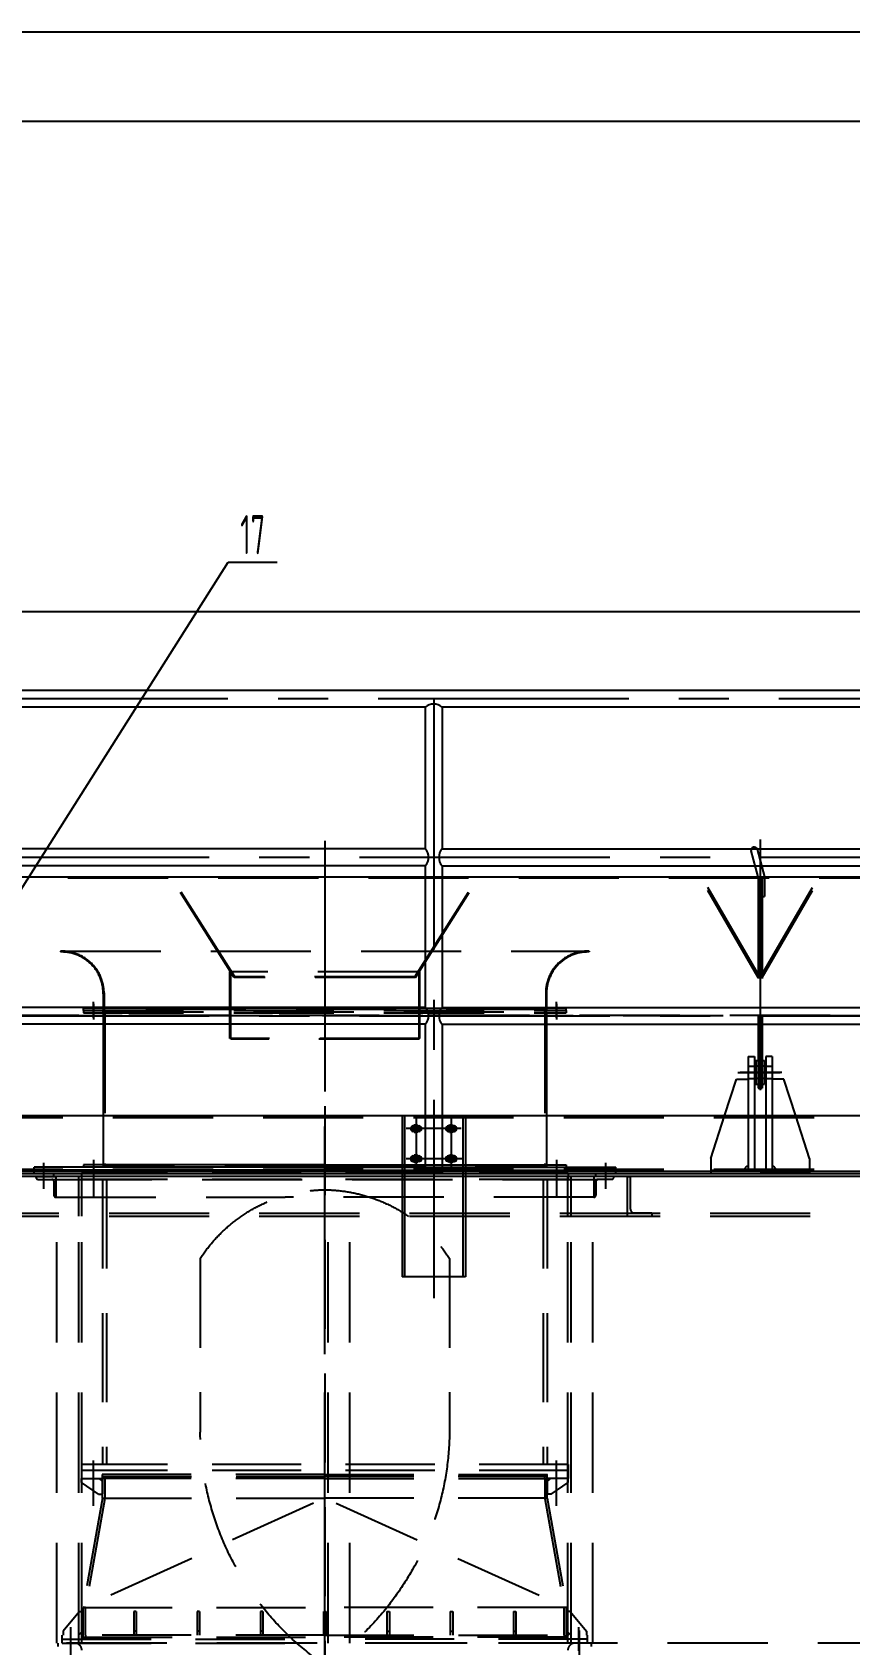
# Model space of a CAD drawing. Header units: millimetres. Extents: x 0 to 18900, y -513 to 13365.
# Drawn here: x 7896 to 9962, y 9294 to 13365 of the extents above; entities that cross this region are included whole.
import ezdxf
from ezdxf.enums import TextEntityAlignment as Align

# ---------------------------------------------------------------- set-up
doc = ezdxf.new("R2010")
doc.units = ezdxf.units.MM
doc.header["$LTSCALE"] = 450
doc.header["$MEASUREMENT"] = 0
doc.linetypes.add('F', pattern=[0.75, 0.5, -0.25])
doc.linetypes.add('G', pattern=[2, 1.25, -0.25, 0.25, -0.25])
for name, color, linetype in [('01', 7, 'Continuous'), ('02', 1, 'Continuous'), ('04', 2, 'F'), ('05', 4, 'G'), ('08', 1, 'Continuous'), ('11', 3, 'Continuous')]:
    doc.layers.add(name, color=color, linetype=linetype)
doc.styles.get("Standard").update_dxf_attribs({"font": 'isocp', "width": 0.707, "bigfont": 'intecad.shx'})
doc.dimstyles.new('INTE', dxfattribs={"dimscale": 45, "dimtxt": 3.5, "dimasz": 3, "dimexe": 3, "dimexo": 0, "dimgap": 1, "dimtad": 1, "dimdsep": 46, "dimtxsty": 'Standard', "dimcen": 0, "dimclrd": 1, "dimclre": 1, "dimclrt": 3, "dimaunit": 1, "dimadec": 1, "dimazin": 0, "dimtfac": 1, "dimtmove": 0, "dimatfit": 0, "dimfxl": 1, "dimarcsym": 0})

# ---------------------------------------------------------------- blocks, each defined once
blk = doc.blocks.new('*U122')
at = {"layer": '01'}
for p, q in [((0, 10), (-9, 4.8)), ((-9, 4.8), (-9, 0)), ((-9, -4.8), (-9, 0)), ((9, 4.8), (0, 10)), ((9, 0), (9, 4.8)), ((0, -10), (-9, -4.8)), ((9, -4.8), (0, -10)), ((9, 0), (9, -4.8))]:
    blk.add_line(p, q, dxfattribs=at)
blk.add_circle((0, 0), 4.8, dxfattribs=at)
at = {"layer": '02'}
blk.add_arc((0, 0), 6, 266.5577, 182.6113, dxfattribs=at)
at = {"layer": '05'}
for p, q in [((9.6, 0), (-9.8, 0)), ((0, 10.6), (0, -10.5))]:
    blk.add_line(p, q, dxfattribs=at)
blk = doc.blocks.new('RWERW')
at = {"layer": '04', "color": 2, "linetype": 'F'}
for p, q in [((-15257.2, 9834.4), (-15257.2, 8214.4)), ((-15872.2, 9664.4), (-15872.2, 9649.4)), ((-15872.2, 9664.4), (-14642.2, 9664.4)), ((-15872.2, 9649.4), (-14642.2, 9649.4)), ((-15842.2, 9684), (-15842.2, 9606.5)), ((-15819.2, 9649.4), (-15819.2, 8929.4)), ((-15809.2, 9649.4), (-15809.2, 8929.4)), ((-14705.2, 9649.4), (-14705.2, 8929.4)), ((-14695.2, 9649.4), (-14695.2, 8929.4)), ((-14672.2, 9684), (-14672.2, 9606.5)), ((-14642.2, 9664.4), (-14642.2, 9649.4)), ((-14642.2, 9664.4), (-14642.2, 9649.4)), ((-15572.2, 9449.3), (-15572.2, 9011.3)), ((-14942.2, 9449.3), (-14942.2, 9011.3)), ((-15257.2, 8440.7), (-15257.2, 8986)), ((-15257.2, 8440.7), (-15257.2, 8986)), ((-15257.2, 8440.7), (-15257.2, 8986)), ((-15257.2, 8440.7), (-15257.2, 8986)), ((-15872.2, 8929.4), (-14642.2, 8929.4)), ((-15872.2, 8929.4), (-15872.2, 8914.4)), ((-15842.2, 8825), (-15842.2, 8939.3)), ((-14672.2, 8825), (-14672.2, 8939.3)), ((-14642.2, 8929.4), (-14642.2, 8914.4)), ((-15872.2, 8914.4), (-14642.2, 8914.4)), ((-15872.2, 8914.4), (-15872.2, 8894.4)), ((-15257.2, 8904.4), (-15872.2, 8904.4)), ((-15872.2, 8894.4), (-15819.2, 8894.4)), ((-15257.2, 8894.4), (-15872.2, 8894.4)), ((-15872.2, 8884.4), (-15872.2, 8894.4)), ((-15829.2, 8854.4), (-15872.2, 8884.4)), ((-15819.2, 8886.4), (-15827.2, 8894.4)), ((-15819.2, 8894.4), (-15819.2, 8904.4)), ((-15819.2, 8899.4), (-15257.2, 8899.4)), ((-15819.2, 8844.4), (-15819.2, 8894.4)), ((-15819.2, 8894.4), (-15819.2, 8855.2)), ((-15813.2, 8894.4), (-15813.2, 8899.4)), ((-15813.2, 8894.4), (-15813.2, 8844.4)), ((-15257.2, 8904.4), (-14642.2, 8904.4)), ((-14695.2, 8899.4), (-15257.2, 8899.4)), ((-15257.2, 8894.4), (-14642.2, 8894.4)), ((-14701.2, 8894.4), (-14701.2, 8899.4)), ((-14701.2, 8894.4), (-14701.2, 8844.4)), ((-14695.2, 8894.4), (-14695.2, 8904.4)), ((-14695.2, 8886.4), (-14687.2, 8894.4)), ((-14642.2, 8894.4), (-14695.2, 8894.4)), ((-14695.2, 8844.4), (-14695.2, 8894.4)), ((-14695.2, 8894.4), (-14695.2, 8855.2)), ((-14685.2, 8854.4), (-14642.2, 8884.4)), ((-14642.2, 8914.4), (-14642.2, 8894.4)), ((-14642.2, 8884.4), (-14642.2, 8894.4)), ((-15819.2, 8844.4), (-15868.2, 8568.4)), ((-15813.3, 8843.4), (-15862.2, 8567.9)), ((-15829.2, 8854.4), (-15819.2, 8854.4)), ((-15819.2, 8844.4), (-15257.2, 8844.4)), ((-15819.2, 8844.4), (-15813.3, 8843.4)), ((-14695.2, 8844.4), (-15257.2, 8844.4)), ((-14695.2, 8844.4), (-14701.1, 8843.4)), ((-14701.1, 8843.4), (-14652.2, 8567.9)), ((-14685.2, 8854.4), (-14695.2, 8854.4)), ((-14695.2, 8844.4), (-14646.2, 8568.4)), ((-15285.8, 8831.5), (-15855.1, 8574.4)), ((-15228.7, 8831.5), (-14659.4, 8574.4)), ((-15877.5, 8558.4), (-15918.2, 8508.4)), ((-15877.5, 8558.4), (-15868.2, 8558.4)), ((-15868.2, 8498.4), (-15868.2, 8568.4)), ((-15868.2, 8568.4), (-15257.2, 8568.4)), ((-15862.1, 8568.4), (-15868, 8569.5)), ((-15862.2, 8498.4), (-15862.2, 8567.9)), ((-15740.2, 8558.4), (-15740.2, 8498.4)), ((-15734.2, 8558.4), (-15740.2, 8558.4)), ((-15734.2, 8558.4), (-15734.2, 8498.4)), ((-15580.2, 8558.4), (-15580.2, 8498.4)), ((-15574.2, 8558.4), (-15580.2, 8558.4)), ((-15574.2, 8558.4), (-15574.2, 8498.4)), ((-15420.2, 8558.4), (-15420.2, 8498.4)), ((-15414.2, 8558.4), (-15420.2, 8558.4)), ((-15414.2, 8558.4), (-15414.2, 8498.4)), ((-15257.2, 8558.4), (-15260.2, 8558.4)), ((-15260.2, 8498.4), (-15260.2, 8558.4)), ((-14646.2, 8568.4), (-15257.2, 8568.4)), ((-15257.2, 8558.4), (-15254.2, 8558.4)), ((-15254.2, 8498.4), (-15254.2, 8558.4)), ((-15100.2, 8558.4), (-15100.2, 8498.4)), ((-15100.2, 8558.4), (-15094.2, 8558.4)), ((-15094.2, 8558.4), (-15094.2, 8498.4)), ((-14940.2, 8558.4), (-14940.2, 8498.4)), ((-14940.2, 8558.4), (-14934.2, 8558.4)), ((-14934.2, 8558.4), (-14934.2, 8498.4)), ((-14780.2, 8558.4), (-14780.2, 8498.4)), ((-14780.2, 8558.4), (-14774.2, 8558.4)), ((-14774.2, 8558.4), (-14774.2, 8498.4)), ((-14652.3, 8568.4), (-14646.4, 8569.5)), ((-14652.2, 8498.4), (-14652.2, 8567.9)), ((-14646.2, 8498.4), (-14646.2, 8568.4)), ((-14637, 8558.4), (-14646.2, 8558.4)), ((-14637, 8558.4), (-14596.2, 8508.4)), ((-15898.7, 8459.2), (-15898.7, 8519.2)), ((-14615.7, 8459.2), (-14615.7, 8519.2)), ((-15257.2, 8498.4), (-15921.2, 8498.4)), ((-15921.2, 8478.4), (-15921.2, 8498.4)), ((-15921.2, 8488.4), (-15257.2, 8488.4)), ((-15921.2, 8488.4), (-15257.2, 8488.4)), ((-15921.2, 8478.4), (-15257.2, 8478.4)), ((-15918.2, 8508.4), (-15918.2, 8498.4)), ((-15879.8, 8498.4), (-15868.2, 8508.5)), ((-15868.2, 8488.4), (-15868.2, 8498.4)), ((-15868.2, 8493.4), (-15257.2, 8493.4)), ((-15862.2, 8498.4), (-15862.2, 8493.4)), ((-15734.2, 8508.4), (-15740.2, 8508.4)), ((-15574.2, 8508.4), (-15580.2, 8508.4)), ((-15414.2, 8508.4), (-15420.2, 8508.4)), ((-15257.2, 8508.4), (-15260.2, 8508.4)), ((-15257.2, 8508.4), (-15254.2, 8508.4)), ((-15257.2, 8498.4), (-14593.2, 8498.4)), ((-14646.2, 8493.4), (-15257.2, 8493.4)), ((-14593.2, 8488.4), (-15257.2, 8488.4)), ((-14593.2, 8488.4), (-15257.2, 8488.4)), ((-14593.2, 8478.4), (-15257.2, 8478.4)), ((-15100.2, 8508.4), (-15094.2, 8508.4)), ((-14940.2, 8508.4), (-14934.2, 8508.4)), ((-14780.2, 8508.4), (-14774.2, 8508.4)), ((-14652.2, 8498.4), (-14652.2, 8493.4)), ((-14634.6, 8498.4), (-14646.2, 8508.5)), ((-14646.2, 8488.4), (-14646.2, 8498.4)), ((-14596.2, 8508.4), (-14596.2, 8498.4)), ((-14593.2, 8478.4), (-14593.2, 8498.4)), ((-15921.2, 8278.4), (-15871.2, 8278.4)), ((-15871.2, 8278.4), (-15921.2, 8278.4)), ((-15921.2, 8278.4), (-15921.2, 8274.9)), ((-15919.7, 8273.4), (-15881.7, 8273.4)), ((-15899.2, 8255.5), (-15899.2, 8296.2)), ((-15876.2, 8278.4), (-14638.2, 8278.4)), ((-15876.2, 8267.9), (-15876.2, 8230.1)), ((-15871.2, 8228.4), (-15871.2, 8278.4)), ((-15871.2, 8273.4), (-14643.2, 8273.4)), ((-15257.2, 8286.5), (-15257.2, 7632)), ((-14643.2, 8278.4), (-14593.2, 8278.4)), ((-14593.2, 8278.4), (-14643.2, 8278.4)), ((-14643.2, 8228.4), (-14643.2, 8278.4)), ((-14638.2, 8267.9), (-14638.2, 8230.1)), ((-14594.7, 8273.4), (-14632.7, 8273.4)), ((-14615.2, 8255.5), (-14615.2, 8296.2)), ((-14593.2, 8278.4), (-14593.2, 8274.9)), ((-15876.2, 8230.1), (-15876.2, 7598.4)), ((-15874.6, 8228.4), (-14639.9, 8228.4)), ((-15871.2, 8228.4), (-15874.6, 8228.4)), ((-15871.2, 8228.4), (-15871.2, 7609.4)), ((-15826.2, 8228.4), (-15826.2, 7653.3)), ((-15826.2, 8228.4), (-15826.2, 7653.3)), ((-15259.7, 8228.4), (-15259.7, 7818.4)), ((-15254.7, 8228.4), (-15254.7, 7818.4)), ((-14688.2, 8228.4), (-14688.2, 7759)), ((-14688.2, 8228.4), (-14688.2, 7759)), ((-14643.2, 8230.1), (-14643.2, 7760.4)), ((-14638.2, 8230.1), (-14638.2, 7713.4)), ((-15826.2, 8223.4), (-15259.7, 8223.4)), ((-15254.7, 8223.4), (-14688.2, 8223.4)), ((-15826.2, 7818.4), (-14688.2, 7818.4)), ((-15826.2, 7653.3), (-14688.2, 7759)), ((-15826.2, 7653.3), (-14688.2, 7759)), ((-14643.2, 7760.4), (-14643.2, 7722.5)), ((-15843.2, 7728.4), (-16091.6, 7728.4)), ((-15876.2, 7598.4), (-14638.2, 7713.4)), ((-15865.8, 7604.4), (-14684.2, 7714.2)), ((-14685.5, 7714.1), (-14647.8, 7717.6))]:
    blk.add_line(p, q, dxfattribs=at)
at = {"layer": '04', "color": 2, "linetype": 'F', "ltscale": 1.25}
for p, q in [((-16057.2, 7845.4), (-16057.2, 7875.4)), ((-16057.2, 7875.4), (-16027.2, 7875.4)), ((-16057.2, 7875.4), (-16027.2, 7875.4)), ((-16053.2, 7728.4), (-16053.2, 7875.4)), ((-16027.2, 7728.4), (-16027.2, 7875.4)), ((-16057.2, 7845.4), (-16057.2, 7728.4)), ((-16027.2, 7845.4), (-15876.2, 7845.4)), ((-16027.2, 7842.4), (-15876.2, 7842.4)), ((-15876.2, 7611.4), (-15876.2, 7845.4)), ((-16057.2, 7611.4), (-16057.2, 7728.4)), ((-16053.2, 7728.4), (-16053.2, 7581.4)), ((-16027.2, 7728.4), (-16027.2, 7581.4)), ((-16027.2, 7614.4), (-15876.2, 7614.4)), ((-16064.2, 7593.4), (-16045, 7593.4)), ((-16057.2, 7611.4), (-16057.2, 7581.4)), ((-16057.2, 7581.4), (-16027.2, 7581.4)), ((-16057.2, 7581.4), (-16027.2, 7581.4)), ((-16027.2, 7611.4), (-15876.2, 7611.4))]:
    blk.add_line(p, q, dxfattribs=at)
at = {"layer": '04', "color": 2, "linetype": 'F'}
for centre, radius, start, end in [((-15252.9, 9242.8), 380.3, 90.6529, 147.1115), ((-15261.6, 9242.8), 380.3, 32.8885, 89.3471), ((-14850.3, 9019.8), 722, 180.6757, 235.6912), ((-15664.2, 9019.8), 722, 304.3088, 359.3243), ((-15919.7, 8274.9), 1.52, 180, 270), ((-15881.7, 8267.9), 5.5, 360, 89.8782), ((-14632.7, 8267.9), 5.5, 90.1218, 180), ((-14594.7, 8274.9), 1.52, 270, 0), ((-15874.6, 8230.1), 1.65, 180.2621, 270), ((-14639.9, 8230.1), 1.65, 270, 359.7379), ((-14648.2, 7722.5), 5, 275.3071, 0), ((-15866.2, 7609.4), 5, 180, 275.3071)]:
    blk.add_arc(centre, radius, start, end, dxfattribs=at)
for p in [(-15871.2, 8498.4), (-15871.2, 8498.4), (-14643.2, 8498.4), (-14643.2, 8498.4)]:
    blk.add_point(p, dxfattribs=at)
blk = doc.blocks.new('*D144')
at = {"layer": '08', "color": 1, "lineweight": -2, "ltscale": 1.125}
for p, q in [((3000.7, 10146.3), (3000.7, 12037.3)), ((12420.7, 10616.1), (12420.7, 12037.3)), ((3135.7, 11902.3), (12285.7, 11902.3))]:
    blk.add_line(p, q, dxfattribs=at)
at = {"layer": '08', "color": 1, "ltscale": 1.125}
for points in [[(3135.7, 11924.8), (3135.7, 11879.8), (3000.7, 11902.3)], [(12285.7, 11924.8), (12285.7, 11879.8), (12420.7, 11902.3)]]:
    blk.add_solid(points, dxfattribs=at)
at = {"layer": 'DEFPOINTS', "color": 0, "ltscale": 1.125}
for p in [(12420.7, 11902.3), (12420.7, 10616.1), (3000.7, 10146.3)]:
    blk.add_point(p, dxfattribs=at)
at = {"layer": '08', "color": 3, "ltscale": 1.125, "insert": (7710.7, 12026.1), "char_height": 157.5, "attachment_point": 5}
blk.add_mtext('9420', dxfattribs=at)
blk = doc.blocks.new('*U146')
at = {"layer": '01'}
blk.add_lwpolyline([(415, 292), (25, 292)], dxfattribs=at)
at = {"layer": '02'}
blk.add_lwpolyline([(420, 297), (0, 297)], dxfattribs=at)

msp = doc.modelspace()

# ---------------------------------------------------------------- linework, layer by layer
at = {"color": 7, "linetype": 'Continuous', "ltscale": 1.125}
for p, q in [((9712.421, 11298.75), (9729.651, 11232.944)), ((9727.932, 11302.676), (9746.174, 11232.871)), ((7870.663, 11232.944), (11508.588, 11232.944)), ((9730.663, 10882.944), (9730.663, 10698.945)), ((9740.663, 10882.944), (9740.663, 10698.945)), ((9705.663, 10778.944), (9705.663, 10628.944)), ((9721.663, 10778.944), (9721.663, 10628.944)), ((9724.663, 10768.944), (9724.663, 10708.944)), ((9746.663, 10768.944), (9746.663, 10708.944)), ((9749.663, 10778.944), (9749.663, 10628.944)), ((9765.663, 10778.944), (9765.663, 10628.944))]:
    msp.add_line(p, q, dxfattribs=at)
msp.add_arc((9720.382, 11299.9), 8.044, 14.206766, 194.206766, dxfattribs=at)
at = {"layer": '01', "color": 7, "linetype": 'Continuous', "ltscale": 1.125}
for p, q in [((11428.363, 11703.094), (7710.663, 11703.094)), ((8889.513, 11660.794), (7731.813, 11660.794)), ((8889.513, 11660.794), (8889.513, 11303.094)), ((10089.513, 11660.794), (8931.813, 11660.794)), ((8931.813, 11660.794), (8931.813, 11303.094)), ((8931.813, 11303.094), (10089.513, 11303.094)), ((8889.513, 11260.794), (8889.513, 10903.094)), ((8931.813, 11260.794), (10089.513, 11260.794)), ((8931.813, 11260.794), (8931.813, 10903.094)), ((8075.663, 10888.944), (8075.663, 10628.944)), ((8931.813, 10903.094), (10089.513, 10903.094)), ((9195.663, 10888.944), (9195.663, 10628.944)), ((8889.513, 10860.794), (8889.513, 10628.944)), ((8931.813, 10860.794), (8931.813, 10628.944)), ((8931.813, 10860.794), (10089.513, 10860.794)), ((9705.663, 10778.944), (9721.663, 10778.944)), ((9765.663, 10778.944), (9749.663, 10778.944)), ((9645.438, 10628.944), (9675.663, 10721.944)), ((9675.663, 10721.944), (9705.663, 10721.944)), ((9795.663, 10721.944), (9765.663, 10721.944)), ((9825.888, 10628.944), (9795.663, 10721.944)), ((11390.663, 10628.944), (7710.663, 10628.944)), ((8990.663, 10628.944), (8990.663, 10488.944)), ((8859.163, 10603.944), (8860.19, 10603.944)), ((8860.19, 10589.944), (8859.163, 10589.944)), ((8872.137, 10603.944), (8873.163, 10603.944)), ((8873.163, 10589.944), (8872.137, 10589.944)), ((8949.19, 10603.944), (8948.163, 10603.944)), ((8948.163, 10589.944), (8949.19, 10589.944)), ((8962.163, 10603.944), (8961.137, 10603.944)), ((8961.137, 10589.944), (8962.163, 10589.944)), ((8635.663, 10505.944), (8025.663, 10505.944)), ((8025.663, 10505.944), (8025.663, 10499.944)), ((8635.663, 10505.944), (9245.663, 10505.944)), ((8859.163, 10527.944), (8860.19, 10527.944)), ((8860.19, 10513.944), (8859.163, 10513.944)), ((8872.137, 10527.944), (8873.163, 10527.944)), ((8873.163, 10513.944), (8872.137, 10513.944)), ((8949.19, 10527.944), (8948.163, 10527.944)), ((8948.163, 10513.944), (8949.19, 10513.944)), ((8962.163, 10527.944), (8961.137, 10527.944)), ((8961.137, 10513.944), (8962.163, 10513.944)), ((9245.663, 10505.944), (9245.663, 10499.944)), ((7710.663, 10483.944), (12412.663, 10483.944)), ((7710.663, 10483.944), (10935.663, 10483.944)), ((12412.663, 10475.944), (7710.663, 10475.944)), ((8830.663, 10488.944), (7790.663, 10488.944)), ((8635.663, 10499.944), (7900.663, 10499.944)), ((7900.663, 10483.944), (7900.663, 10499.944)), ((8635.663, 10491.944), (7900.663, 10491.944)), ((8635.663, 10499.944), (8025.663, 10499.944)), ((8635.663, 10499.944), (9245.663, 10499.944)), ((8635.663, 10499.944), (9370.663, 10499.944)), ((8635.663, 10491.944), (9370.663, 10491.944)), ((10030.663, 10488.944), (8990.663, 10488.944)), ((8990.663, 10488.944), (8990.663, 10488.944)), ((9370.663, 10483.944), (9370.663, 10499.944))]:
    msp.add_line(p, q, dxfattribs=at)
at = {"layer": '01', "ltscale": 1.125}
for p, q in [((8889.513, 11303.094), (7731.813, 11303.094)), ((8889.513, 11260.794), (7731.813, 11260.794)), ((8889.513, 10903.094), (7731.813, 10903.094)), ((8889.513, 10860.794), (7731.813, 10860.794)), ((9730.663, 10698.945), (9740.663, 10698.945)), ((8830.663, 10628.944), (8830.663, 10222.944)), ((8990.663, 10628.944), (8830.663, 10628.944)), ((8837.163, 10628.944), (8837.163, 10222.944)), ((8984.163, 10628.944), (8984.163, 10222.944)), ((8990.663, 10628.944), (8990.663, 10222.944)), ((8990.663, 10222.944), (8830.663, 10222.944))]:
    msp.add_line(p, q, dxfattribs=at)
at = {"layer": '01', "color": 7, "linetype": 'Continuous', "ltscale": 1.125}
for centre, radius, start, end in [((8910.663, 11637.426), 31.518, 47.852383, 132.147617), ((8866.145, 11281.944), 31.518, 317.852383, 42.147617), ((8955.182, 11281.944), 31.518, 137.852383, 222.147617), ((8866.145, 10881.944), 31.518, 317.852383, 42.147617), ((8955.182, 10881.944), 31.518, 137.852383, 222.147617), ((8859.163, 10596.944), 7, 90, 270), ((8873.163, 10596.944), 7, 270, 90), ((8948.163, 10596.944), 7, 90, 270), ((8962.163, 10596.944), 7, 270, 90), ((8859.163, 10520.944), 7, 90, 270), ((8873.163, 10520.944), 7, 270, 90), ((8948.163, 10520.944), 7, 90, 270), ((8962.163, 10520.944), 7, 270, 90)]:
    msp.add_arc(centre, radius, start, end, dxfattribs=at)
at = {"layer": '02', "ltscale": 1.125}
for p, q in [((7229.037, 10193.814), (8391.354, 12027.103)), ((8391.354, 12027.103), (8515.354, 12027.103))]:
    msp.add_line(p, q, dxfattribs=at)
at = {"layer": '04', "color": 2, "linetype": 'F', "ltscale": 1.125}
for p, q in [((11656.663, 11228.944), (7710.664, 11228.941)), ((8406.663, 10978.944), (8248.163, 11228.944)), ((8408.353, 10980.015), (8250.532, 11228.944)), ((8862.974, 10980.015), (9020.795, 11228.944)), ((8864.663, 10978.944), (9023.163, 11228.944)), ((9730.663, 10978.944), (9585.663, 11228.944)), ((9730.663, 10986.916), (9590.288, 11228.944)), ((9730.663, 11228.944), (9730.663, 10882.944)), ((9740.663, 11228.944), (9740.663, 10882.944)), ((9740.663, 10978.944), (9885.663, 11228.944)), ((9740.663, 10986.916), (9881.039, 11228.944)), ((9746.174, 11228.944), (9746.174, 11182.944)), ((9740.663, 11182.944), (9746.174, 11182.944)), ((7967.663, 11044.944), (7967.663, 11042.944)), ((7967.663, 11044.944), (9303.663, 11044.944)), ((9303.663, 11044.944), (9303.663, 11042.944)), ((8395.663, 10882.944), (8395.663, 10993.139)), ((8397.663, 10993.139), (8395.663, 10993.139)), ((8397.663, 10882.944), (8397.663, 10993.139)), ((8871.295, 10993.139), (8400.032, 10993.139)), ((8875.663, 10993.139), (8873.663, 10993.139)), ((8873.663, 10882.944), (8873.663, 10993.139)), ((8875.663, 10882.944), (8875.663, 10993.139)), ((8406.663, 10978.944), (8408.353, 10980.015)), ((8864.663, 10978.944), (8406.663, 10978.944)), ((8862.974, 10980.015), (8408.353, 10980.015)), ((8864.663, 10978.944), (8862.974, 10980.015)), ((8050.663, 10876.816), (8050.663, 10916.712)), ((8050.663, 10912.302), (8050.663, 10872.407)), ((8075.663, 10939.71), (8075.663, 10900.944)), ((8077.663, 10939.71), (8077.663, 10900.944)), ((9193.663, 10939.71), (9193.663, 10900.944)), ((9195.663, 10939.71), (9195.663, 10900.944)), ((9220.663, 10876.816), (9220.663, 10916.712)), ((9220.663, 10912.302), (9220.663, 10872.407)), ((11810.663, 10882.944), (7515.663, 10882.944)), ((7870.663, 10882.944), (11810.663, 10882.944)), ((8025.663, 10894.944), (8025.663, 10900.944)), ((8025.663, 10900.944), (9245.663, 10900.944)), ((8025.663, 10894.944), (9245.663, 10894.944)), ((8025.663, 10894.944), (8025.663, 10888.944)), ((8025.663, 10888.944), (9245.663, 10888.944)), ((8075.663, 10900.944), (8075.663, 10894.944)), ((9195.663, 10897.944), (8075.663, 10897.944)), ((8075.663, 10888.944), (8075.663, 10894.944)), ((8075.663, 10891.944), (9195.663, 10891.944)), ((8077.663, 10900.944), (8077.663, 10897.944)), ((8079.663, 10888.944), (8079.663, 10891.944)), ((8079.663, 10888.944), (8079.663, 10505.944)), ((8395.663, 10824.944), (8395.663, 10882.944)), ((8397.663, 10824.944), (8397.663, 10882.944)), ((8873.663, 10824.944), (8873.663, 10882.944)), ((8875.663, 10824.944), (8875.663, 10882.944)), ((9191.663, 10888.944), (9191.663, 10891.944)), ((9191.663, 10888.944), (9191.663, 10505.944)), ((9193.663, 10900.944), (9193.663, 10897.944)), ((9195.663, 10900.944), (9195.663, 10894.944)), ((9195.663, 10888.944), (9195.663, 10894.944)), ((9245.663, 10894.944), (9245.663, 10900.944)), ((9245.663, 10894.944), (9245.663, 10888.944)), ((8875.663, 10824.944), (8395.663, 10824.944)), ((8397.663, 10824.944), (8397.663, 10822.944)), ((8873.663, 10822.944), (8397.663, 10822.944)), ((8873.663, 10822.944), (8873.663, 10824.944)), ((9705.663, 10754.444), (9721.663, 10754.444)), ((9746.663, 10754.444), (9724.663, 10754.444)), ((9749.663, 10754.444), (9765.663, 10754.444)), ((9705.663, 10723.444), (9721.663, 10723.444)), ((9746.663, 10723.444), (9724.663, 10723.444)), ((9749.663, 10723.444), (9765.663, 10723.444)), ((8075.663, 10628.944), (8075.663, 10505.944)), ((8889.513, 10628.944), (8889.513, 10488.944)), ((8931.813, 10628.944), (8931.813, 10488.944)), ((9195.663, 10628.944), (9195.663, 10505.944)), ((9610.663, 10521.944), (9645.438, 10628.944)), ((9705.663, 10628.944), (9705.663, 10491.944)), ((9721.663, 10628.944), (9721.663, 10491.944)), ((9749.663, 10628.944), (9749.663, 10491.944)), ((9765.663, 10628.944), (9765.663, 10491.944)), ((9860.663, 10521.944), (9825.888, 10628.944)), ((11390.663, 10623.944), (7710.663, 10623.944)), ((7925.663, 10445.242), (7925.663, 10510.743)), ((9345.663, 10445.242), (9345.663, 10510.743)), ((9610.663, 10521.944), (9610.663, 10483.944)), ((9860.663, 10521.944), (9860.663, 10483.944)), ((11390.663, 10493.944), (7710.663, 10493.944)), ((7905.663, 10473.944), (7905.663, 10473.944)), ((7906.081, 10475.944), (7955.663, 10475.944)), ((7910.663, 10468.944), (7945.663, 10468.944)), ((7950.663, 10475.944), (7950.663, 10483.944)), ((7950.663, 10463.944), (7950.663, 10428.944)), ((7955.663, 10475.944), (7955.663, 10423.944)), ((8013.663, 10375.944), (8013.663, 10475.944)), ((8021.663, 10375.944), (8021.663, 10475.944)), ((8635.663, 10502.944), (8075.663, 10502.944)), ((8635.663, 10502.944), (9195.663, 10502.944)), ((8990.663, 10488.944), (8830.663, 10488.944)), ((8889.513, 10488.944), (8889.513, 10483.944)), ((8931.813, 10483.944), (8889.513, 10483.944)), ((8931.813, 10488.944), (8931.813, 10483.944)), ((9249.663, 10375.944), (9249.663, 10475.944)), ((9257.663, 10375.944), (9257.663, 10475.944)), ((9365.246, 10475.944), (9315.663, 10475.944)), ((9315.663, 10475.944), (9315.663, 10423.944)), ((9320.663, 10475.944), (9320.663, 10483.944)), ((9320.663, 10463.944), (9320.663, 10428.944)), ((9360.663, 10468.944), (9325.663, 10468.944)), ((9365.663, 10473.944), (9365.663, 10473.944)), ((9399.663, 10475.944), (9405.023, 10475.944)), ((9399.663, 10475.944), (9399.663, 10375.944)), ((9407.663, 10393.944), (9407.663, 10473.302)), ((9610.663, 10491.944), (9735.663, 10491.944)), ((9610.663, 10491.944), (9610.663, 10483.944)), ((9610.663, 10483.944), (9735.663, 10483.944)), ((9660.663, 10483.944), (9735.663, 10483.944)), ((9860.663, 10491.944), (9735.663, 10491.944)), ((9860.663, 10483.944), (9735.663, 10483.944)), ((9810.663, 10483.944), (9735.663, 10483.944)), ((7955.663, 10423.944), (8535.455, 10423.944)), ((9315.663, 10423.944), (8535.455, 10423.944)), ((7710.663, 10383.944), (12412.663, 10383.944)), ((9460.024, 10383.944), (9417.663, 10383.944)), ((9462.663, 10375.944), (9462.663, 10381.304)), ((7710.663, 10375.944), (12412.663, 10375.944)), ((7958.663, 9297.944), (7958.663, 10375.944)), ((8013.663, 9297.944), (8013.663, 10375.944)), ((8021.663, 9297.944), (8021.663, 10375.944)), ((8635.663, 9297.944), (8635.663, 10375.944)), ((8643.663, 9297.944), (8643.663, 10375.944)), ((8698.663, 9297.944), (8698.663, 10375.944)), ((9249.663, 9297.944), (9249.663, 10375.944)), ((9257.663, 9297.944), (9257.663, 10375.944)), ((9312.663, 9297.944), (9312.663, 10375.944)), ((9399.663, 10375.944), (9462.663, 10375.944)), ((12412.663, 9297.944), (7710.663, 9297.944)), ((7961.663, 9289.944), (7961.663, 9297.944)), ((9309.663, 9289.944), (9309.663, 9297.944))]:
    msp.add_line(p, q, dxfattribs=at)
at = {"layer": '04', "ltscale": 1.125}
for p, q in [((9730.663, 10986.916), (9727.203, 10984.91)), ((9740.663, 10986.916), (9744.124, 10984.91)), ((8075.663, 10505.944), (8075.663, 10499.944)), ((8079.663, 10505.944), (8079.663, 10502.944)), ((9191.663, 10505.944), (9191.663, 10502.944)), ((9195.663, 10505.944), (9195.663, 10499.944)), ((7945.663, 10468.944), (9325.663, 10468.944))]:
    msp.add_line(p, q, dxfattribs=at)
at = {"layer": '04', "color": 2, "linetype": 'F', "ltscale": 1.125}
for centre, radius, start, end in [((7971.002, 10938.327), 106.67, 359.242928, 91.793705), ((7971.002, 10938.327), 104.67, 359.242928, 91.82799), ((9300.325, 10938.327), 106.67, 88.206295, 180.757072), ((9300.325, 10938.327), 104.67, 88.17201, 180.757072), ((7910.663, 10473.944), 5, 156.421822, 270), ((7945.663, 10463.944), 5, 0, 90), ((9325.663, 10463.944), 5, 90, 180), ((9360.663, 10473.944), 5, 270, 23.578178), ((9405.023, 10473.304), 2.64, 359.954048, 90), ((9705.663, 10491.944), 10, 90, 180), ((9765.663, 10491.944), 10, 0, 90), ((7955.663, 10428.944), 5, 180, 270), ((9315.663, 10428.944), 5, 270, 0), ((9417.663, 10393.944), 10, 180, 270), ((9460.023, 10381.304), 2.64, 0, 89.989464), ((8003.663, 9279.944), 18, 0, 90), ((9267.663, 9279.944), 18, 90, 180)]:
    msp.add_arc(centre, radius, start, end, dxfattribs=at)
at = {"layer": '05', "color": 4, "linetype": 'G', "ltscale": 1.125}
for p, q in [((11428.363, 11681.944), (7710.663, 11681.944)), ((8910.663, 11681.944), (8910.663, 10168.634)), ((8635.663, 11323.889), (8635.663, 10462.355)), ((9735.663, 11327.034), (9735.663, 10682.944)), ((7710.663, 11281.944), (11583.887, 11281.944)), ((7710.663, 10881.944), (11428.363, 10881.944)), ((9735.663, 10738.944), (9735.663, 10807.766)), ((9735.663, 10738.944), (9735.663, 10807.766)), ((9679.335, 10738.944), (9785.948, 10738.944)), ((9790.146, 10738.944), (9685.379, 10738.944)), ((8635.663, 8002.562), (8635.663, 10602.464)), ((8980.395, 10596.944), (8840.911, 10596.944)), ((8970.921, 10596.944), (8849.725, 10596.944)), ((8866.163, 10622.153), (8866.163, 10493.992)), ((8866.163, 10619.249), (8866.163, 10495.381)), ((8955.163, 10622.153), (8955.163, 10493.992)), ((8955.163, 10619.249), (8955.163, 10495.381)), ((8981.691, 10520.944), (8840.911, 10520.944)), ((8970.921, 10520.944), (8849.725, 10520.944)), ((8970.921, 10520.944), (8849.725, 10520.944))]:
    msp.add_line(p, q, dxfattribs=at)
at = {"layer": '05', "color": 7, "linetype": 'Continuous', "ltscale": 1.125}
for p, q in [((9724.663, 10768.944), (9730.663, 10768.944)), ((9740.663, 10768.944), (9746.663, 10768.944)), ((9724.663, 10708.944), (9730.663, 10708.944)), ((9740.663, 10708.944), (9746.663, 10708.944))]:
    msp.add_line(p, q, dxfattribs=at)
at = {"layer": '05', "ltscale": 1.125}
for p, q in [((7925.663, 10445.242), (7925.663, 10510.743)), ((8050.663, 10518.071), (8050.663, 10478.176)), ((9220.663, 10518.071), (9220.663, 10478.176)), ((9345.663, 10445.242), (9345.663, 10510.743)), ((7993.163, 9329.605), (7993.163, 9043.726)), ((9278.163, 9329.605), (9278.163, 9043.726))]:
    msp.add_line(p, q, dxfattribs=at)

# ---------------------------------------------------------------- block references
at = {"layer": '04', "xscale": 45, "yscale": 45, "zscale": 45}
msp.add_blockref('*U146', (0, 0), dxfattribs=at)
at = {"layer": '05', "ltscale": 1.125, "xscale": -1}
msp.add_blockref('RWERW', (-6621.563, 819.522), dxfattribs=at)
at = {"layer": '05', "ltscale": 1.125, "rotation": 90}
for p in [(8866.163, 10596.944), (8866.163, 10520.944)]:
    msp.add_blockref('*U122', p, dxfattribs=at)
at = {"layer": '05', "ltscale": 1.125, "xscale": -1, "rotation": 270}
for p in [(8955.163, 10596.944), (8955.163, 10520.944)]:
    msp.add_blockref('*U122', p, dxfattribs=at)

# ---------------------------------------------------------------- texts
at = {"layer": '11', "ltscale": 1.125, "width": 0.606}
msp.add_text('17', height=98.9949, dxfattribs=at).set_placement((8421.859, 12047.103), (8484.849, 12047.103), align=Align.FIT)

# ---------------------------------------------------------------- dimensions: what is measured, and where the dimension line sits
at = {"layer": '08', "ltscale": 1.125}
dim = msp.add_linear_dim(base=(12420.663, 11902.262), p1=(3000.663, 10146.286), p2=(12420.663, 10616.128), dimstyle='INTE', dxfattribs=at)
dim.commit()
dim.dimension.update_dxf_attribs({"geometry": '*D144', "text_midpoint": (7710.663, 12026.066)})

doc.saveas('drawing.dxf')
